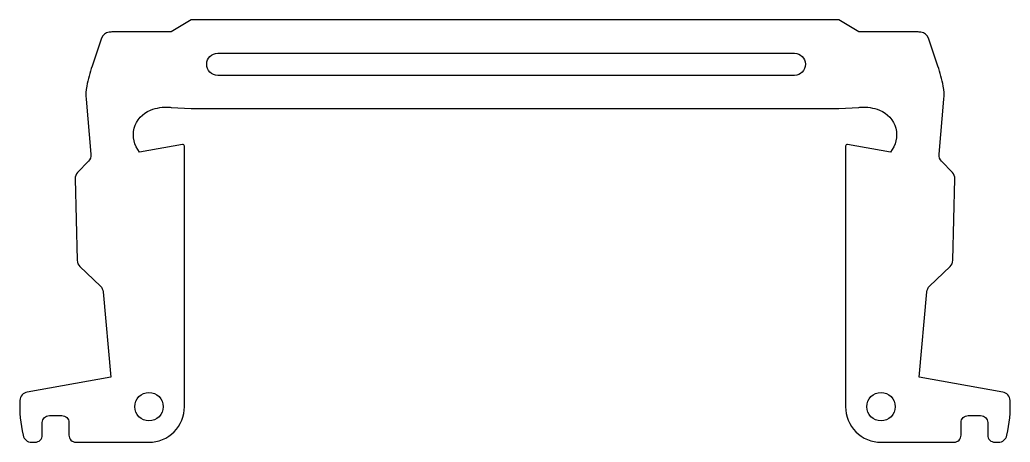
# Model space of a CAD drawing. Header units: millimetres. Extents: x -19 to 92, y -48 to 0.
import ezdxf

# ---------------------------------------------------------------- set-up
doc = ezdxf.new("R2010")
doc.units = ezdxf.units.MM

msp = doc.modelspace()

# ---------------------------------------------------------------- linework, layer by layer
for points in [[(75.26, -9.86, -0.001431), (75.45, -9.84, -0.109717), (77.6, -10.17, -0.514146), (78.82, -14.89), (74, -14.04, 0.466308), (73.76, -14.24), (73.76, -43.56, 0.414214), (77.76, -47.56), (85.99, -47.56, 0.414214), (86.79, -46.76), (86.79, -45.36, -0.414214), (87.59, -44.56), (88.99, -44.56, -0.414214), (89.79, -45.36), (89.79, -46.76, 0.414214), (90.59, -47.56), (90.99, -47.56, 0.350285), (91.96, -46.78, 0.068012), (92.31, -42.85, 0.350285), (91.48, -41.91), (82.07, -40.25), (82.93, -30.62, -0.182086), (83.24, -29.98), (85.55, -27.78, 0.198912), (85.86, -27.08), (86.08, -17.91, 0.198912), (85.8, -17.2), (84.58, -15.92, -0.215848), (84.31, -15.14), (84.86, -8.93, 0.073514), (84.78, -7.47, 0.030131), (84.17, -5.22), (83.11, -2.07, 0.292765), (82.26, -1.4, 0.002398), (81.86, -1.35, 0.024203), (81.67, -1.35), (75.26, -1.35), (73, 0), (0, 0), (-2.26, -1.35), (-8.67, -1.35, 0.024203), (-8.86, -1.35, 0.002398), (-9.26, -1.4, 0.292765), (-10.11, -2.07), (-11.17, -5.22, 0.030131), (-11.78, -7.47, 0.073514), (-11.86, -8.93), (-11.31, -15.14, -0.215848), (-11.58, -15.92), (-12.8, -17.2, 0.198912), (-13.08, -17.91), (-12.86, -27.08, 0.198912), (-12.55, -27.78), (-10.24, -29.98, -0.182086), (-9.93, -30.62), (-9.07, -40.25), (-18.48, -41.91, 0.350285), (-19.31, -42.85, 0.068012), (-18.96, -46.78, 0.350285), (-17.99, -47.56), (-17.59, -47.56, 0.414214), (-16.79, -46.76), (-16.79, -45.36, -0.414214), (-15.99, -44.56), (-14.59, -44.56, -0.414214), (-13.79, -45.36), (-13.79, -46.76, 0.414214), (-12.99, -47.56), (-4.76, -47.56, 0.414214), (-0.76, -43.56), (-0.76, -14.24, 0.466308), (-1, -14.04), (-5.82, -14.89, -0.514146), (-4.6, -10.17, -0.109717), (-2.45, -9.84, -0.001431), (-2.26, -9.86), (0, -10), (73, -10)], [(3, -6.25, -1), (3, -3.75), (68, -3.75, -1), (68, -6.25)]]:
    msp.add_lwpolyline(points, format="xyb", close=True)
for centre in [(-4.76, -43.56), (77.76, -43.56)]:
    msp.add_circle(centre, 1.6)

doc.saveas('drawing.dxf')
